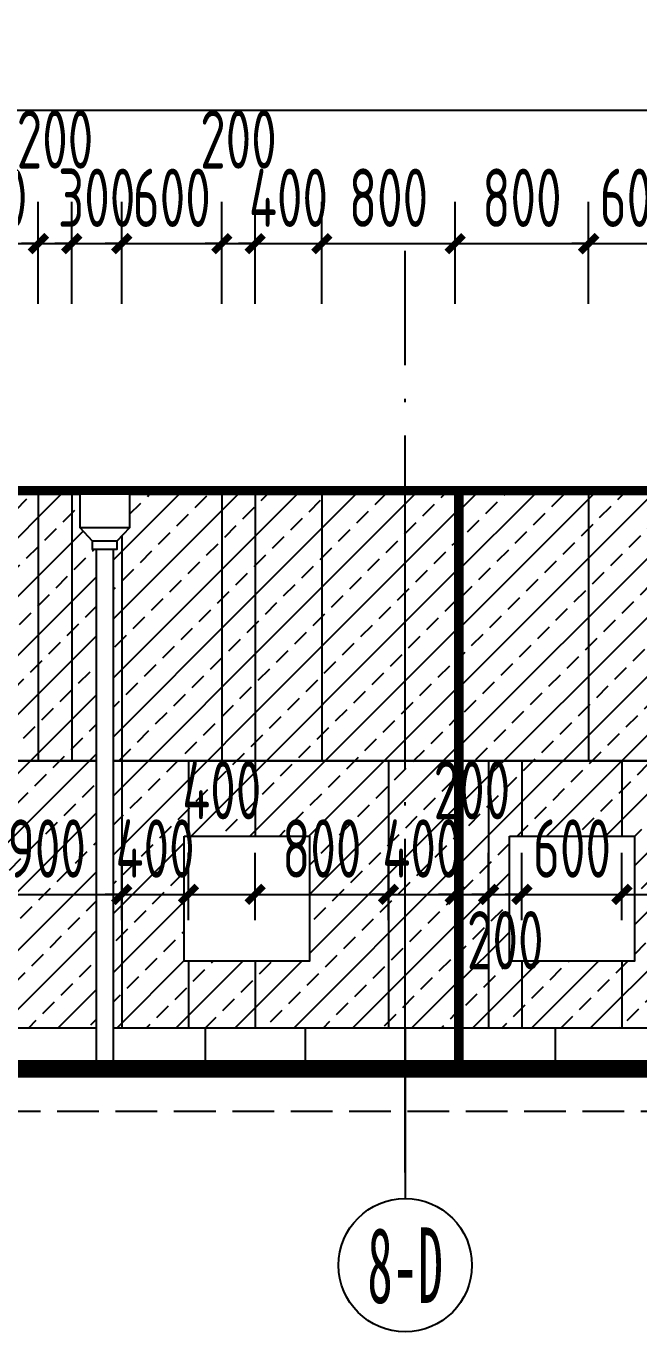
# Model space of a CAD drawing. Extents: x -863035 to 270371, y -8918 to 240488.
# Drawn here: x -240537 to -236863, y 48925 to 56756 of the extents above; entities that cross this region are included whole.
import ezdxf
from ezdxf.enums import TextEntityAlignment as Align

# ---------------------------------------------------------------- set-up
doc = ezdxf.new("R2010")
doc.units = 0
doc.header["$LTSCALE"] = 1000
doc.header["$MEASUREMENT"] = 0
for name, pattern in [('109-34 轴网$0$L1$0$$AUDIT_BAD_LTYPE1', [0]), ('DASH', [0.35, 0.25, -0.1]), ('DOTE', [2.42, 2, -0.2, 0.02, -0.2])]:
    doc.linetypes.add(name, pattern=pattern)
for name, color, linetype in [('01-标注_尺寸', 124, 'Continuous'), ('01-标注_轴线坐标', 132, 'Continuous'), ('02-TEXT_轴号', 7, 'Continuous'), ('05-填充_156', 156, 'Continuous'), ('A-C_窗', 140, 'Continuous'), ('A_AXIS-轴线', 36, 'Continuous'), ('AXIS_TEXT', 7, 'Continuous'), ('E-墙面分格', 146, 'Continuous'), ('E-立面轮廓', 241, 'Continuous'), ('E_STRM', 7, 'Continuous')]:
    doc.layers.add(name, color=color, linetype=linetype)
doc.styles.add('_TCH_AXIS', font='STXIHEI.TTF')
doc.styles.add('_TCH_DIM_T3', font='ROS1', dxfattribs={"width": 0.75, "bigfont": 'JD'})
doc.styles.add('COMPLEX', font='COMPLEX')
doc.dimstyles.new('_TCH_ARCH&&100', dxfattribs={"dimtxt": 350, "dimasz": 100, "dimexe": 250, "dimexo": 300, "dimgap": 100, "dimtad": 1, "dimdec": 0, "dimzin": 0, "dimdsep": 46, "dimtxsty": '_TCH_DIM_T3', "dimblk": 'ARCHTICK', "dimcen": 0.09, "dimclrt": 7, "dimazin": 2, "dimtfac": 1, "dimtdec": 0, "dimtix": 1, "dimtmove": 2, "dimatfit": 3, "dimfxl": 0, "dimtolj": 1, "dimtzin": 0, "dimarcsym": 0})

# ---------------------------------------------------------------- blocks, each defined once
blk = doc.blocks.new('_ArchTick')
at = {"color": 0, "linetype": 'ByBlock', "const_width": 0.4}
blk.add_lwpolyline([(-0.5, -0.5), (0.5, 0.5)], dxfattribs=at)
blk = doc.blocks.new('*D962')
at = {"layer": '01-标注_尺寸', "color": 0, "lineweight": -2, "transparency": 16777216}
for p, q in [((-241064.1, 55089.9), (-241064.1, 55701.2)), ((-240464.1, 55089.9), (-240464.1, 55701.2)), ((-241064.1, 55451.2), (-241164.1, 55451.2)), ((-241064.1, 55451.2), (-240464.1, 55451.2)), ((-240464.1, 55451.2), (-240364.1, 55451.2))]:
    blk.add_line(p, q, dxfattribs=at)
at = {"layer": 'Defpoints', "color": 0, "transparency": 16777216}
for p in [(-240464.1, 55451.2), (-241064.1, 54789.9), (-240464.1, 54789.9)]:
    blk.add_point(p, dxfattribs=at)
at = {"layer": '01-标注_尺寸', "color": 0, "lineweight": -2, "transparency": 16777216, "xscale": 100, "yscale": 100, "zscale": 100}
blk.add_blockref('_ArchTick', (-241064.1, 55451.2), dxfattribs=at)
at = {"layer": '01-标注_尺寸', "color": 0, "lineweight": -2, "transparency": 16777216, "xscale": 100, "yscale": 100, "zscale": 100, "rotation": 180}
blk.add_blockref('_ArchTick', (-240464.1, 55451.2), dxfattribs=at)
at = {"layer": '01-标注_尺寸', "color": 7, "transparency": 16777216, "insert": (-240764.1, 55726.2), "char_height": 350, "attachment_point": 5, "style": '_TCH_DIM_T3'}
blk.add_mtext('\\A1;600', dxfattribs=at)
blk = doc.blocks.new('*D963')
at = {"layer": '01-标注_尺寸', "color": 0, "lineweight": -2, "transparency": 16777216}
for p, q in [((-240464.1, 55089.9), (-240464.1, 55701.2)), ((-240264.1, 55089.9), (-240264.1, 55701.2)), ((-240464.1, 55451.2), (-240564.1, 55451.2)), ((-240464.1, 55451.2), (-240264.1, 55451.2)), ((-240264.1, 55451.2), (-240164.1, 55451.2))]:
    blk.add_line(p, q, dxfattribs=at)
at = {"layer": 'Defpoints', "color": 0, "transparency": 16777216}
for p in [(-240264.1, 55451.2), (-240464.1, 54789.9), (-240264.1, 54789.9)]:
    blk.add_point(p, dxfattribs=at)
at = {"layer": '01-标注_尺寸', "color": 0, "lineweight": -2, "transparency": 16777216, "xscale": 100, "yscale": 100, "zscale": 100}
blk.add_blockref('_ArchTick', (-240464.1, 55451.2), dxfattribs=at)
at = {"layer": '01-标注_尺寸', "color": 0, "lineweight": -2, "transparency": 16777216, "xscale": 100, "yscale": 100, "zscale": 100, "rotation": 180}
blk.add_blockref('_ArchTick', (-240264.1, 55451.2), dxfattribs=at)
at = {"layer": '01-标注_尺寸', "color": 7, "transparency": 16777216, "insert": (-240364.1, 56076.2), "char_height": 350, "attachment_point": 5, "style": '_TCH_DIM_T3'}
blk.add_mtext('\\A1;200', dxfattribs=at)
blk = doc.blocks.new('*D964')
at = {"layer": '01-标注_尺寸', "color": 0, "lineweight": -2, "transparency": 16777216}
for p, q in [((-240264.1, 55089.9), (-240264.1, 55701.2)), ((-239964.1, 55089.9), (-239964.1, 55701.2)), ((-240264.1, 55451.2), (-240364.1, 55451.2)), ((-240264.1, 55451.2), (-239964.1, 55451.2)), ((-239964.1, 55451.2), (-239864.1, 55451.2))]:
    blk.add_line(p, q, dxfattribs=at)
at = {"layer": 'Defpoints', "color": 0, "transparency": 16777216}
for p in [(-239964.1, 55451.2), (-240264.1, 54789.9), (-239964.1, 54789.9)]:
    blk.add_point(p, dxfattribs=at)
at = {"layer": '01-标注_尺寸', "color": 0, "lineweight": -2, "transparency": 16777216, "xscale": 100, "yscale": 100, "zscale": 100}
blk.add_blockref('_ArchTick', (-240264.1, 55451.2), dxfattribs=at)
at = {"layer": '01-标注_尺寸', "color": 0, "lineweight": -2, "transparency": 16777216, "xscale": 100, "yscale": 100, "zscale": 100, "rotation": 180}
blk.add_blockref('_ArchTick', (-239964.1, 55451.2), dxfattribs=at)
at = {"layer": '01-标注_尺寸', "color": 7, "transparency": 16777216, "insert": (-240114.1, 55726.2), "char_height": 350, "attachment_point": 5, "style": '_TCH_DIM_T3'}
blk.add_mtext('\\A1;300', dxfattribs=at)
blk = doc.blocks.new('*D965')
at = {"layer": '01-标注_尺寸', "color": 0, "lineweight": -2, "transparency": 16777216}
for p, q in [((-239964.1, 55089.9), (-239964.1, 55701.2)), ((-239364.1, 55089.9), (-239364.1, 55701.2)), ((-239964.1, 55451.2), (-240064.1, 55451.2)), ((-239964.1, 55451.2), (-239364.1, 55451.2)), ((-239364.1, 55451.2), (-239264.1, 55451.2))]:
    blk.add_line(p, q, dxfattribs=at)
at = {"layer": 'Defpoints', "color": 0, "transparency": 16777216}
for p in [(-239364.1, 55451.2), (-239964.1, 54789.9), (-239364.1, 54789.9)]:
    blk.add_point(p, dxfattribs=at)
at = {"layer": '01-标注_尺寸', "color": 0, "lineweight": -2, "transparency": 16777216, "xscale": 100, "yscale": 100, "zscale": 100}
blk.add_blockref('_ArchTick', (-239964.1, 55451.2), dxfattribs=at)
at = {"layer": '01-标注_尺寸', "color": 0, "lineweight": -2, "transparency": 16777216, "xscale": 100, "yscale": 100, "zscale": 100, "rotation": 180}
blk.add_blockref('_ArchTick', (-239364.1, 55451.2), dxfattribs=at)
at = {"layer": '01-标注_尺寸', "color": 7, "transparency": 16777216, "insert": (-239664.1, 55726.2), "char_height": 350, "attachment_point": 5, "style": '_TCH_DIM_T3'}
blk.add_mtext('\\A1;600', dxfattribs=at)
blk = doc.blocks.new('*D966')
at = {"layer": '01-标注_尺寸', "color": 0, "lineweight": -2, "transparency": 16777216}
for p, q in [((-239364.1, 55089.9), (-239364.1, 55701.2)), ((-239164.1, 55089.9), (-239164.1, 55701.2)), ((-239364.1, 55451.2), (-239464.1, 55451.2)), ((-239364.1, 55451.2), (-239164.1, 55451.2)), ((-239164.1, 55451.2), (-239064.1, 55451.2))]:
    blk.add_line(p, q, dxfattribs=at)
at = {"layer": 'Defpoints', "color": 0, "transparency": 16777216}
for p in [(-239164.1, 55451.2), (-239364.1, 54789.9), (-239164.1, 54789.9)]:
    blk.add_point(p, dxfattribs=at)
at = {"layer": '01-标注_尺寸', "color": 0, "lineweight": -2, "transparency": 16777216, "xscale": 100, "yscale": 100, "zscale": 100}
blk.add_blockref('_ArchTick', (-239364.1, 55451.2), dxfattribs=at)
at = {"layer": '01-标注_尺寸', "color": 0, "lineweight": -2, "transparency": 16777216, "xscale": 100, "yscale": 100, "zscale": 100, "rotation": 180}
blk.add_blockref('_ArchTick', (-239164.1, 55451.2), dxfattribs=at)
at = {"layer": '01-标注_尺寸', "color": 7, "transparency": 16777216, "insert": (-239264.1, 56076.2), "char_height": 350, "attachment_point": 5, "style": '_TCH_DIM_T3'}
blk.add_mtext('\\A1;200', dxfattribs=at)
blk = doc.blocks.new('*D967')
at = {"layer": '01-标注_尺寸', "color": 0, "lineweight": -2, "transparency": 16777216}
for p, q in [((-239164.1, 55089.9), (-239164.1, 55701.2)), ((-238764.1, 55089.9), (-238764.1, 55701.2)), ((-239164.1, 55451.2), (-239264.1, 55451.2)), ((-239164.1, 55451.2), (-238764.1, 55451.2)), ((-238764.1, 55451.2), (-238664.1, 55451.2))]:
    blk.add_line(p, q, dxfattribs=at)
at = {"layer": 'Defpoints', "color": 0, "transparency": 16777216}
for p in [(-238764.1, 55451.2), (-239164.1, 54789.9), (-238764.1, 54789.9)]:
    blk.add_point(p, dxfattribs=at)
at = {"layer": '01-标注_尺寸', "color": 0, "lineweight": -2, "transparency": 16777216, "xscale": 100, "yscale": 100, "zscale": 100}
blk.add_blockref('_ArchTick', (-239164.1, 55451.2), dxfattribs=at)
at = {"layer": '01-标注_尺寸', "color": 0, "lineweight": -2, "transparency": 16777216, "xscale": 100, "yscale": 100, "zscale": 100, "rotation": 180}
blk.add_blockref('_ArchTick', (-238764.1, 55451.2), dxfattribs=at)
at = {"layer": '01-标注_尺寸', "color": 7, "transparency": 16777216, "insert": (-238964.1, 55726.2), "char_height": 350, "attachment_point": 5, "style": '_TCH_DIM_T3'}
blk.add_mtext('\\A1;400', dxfattribs=at)
blk = doc.blocks.new('*D968')
at = {"layer": '01-标注_尺寸', "color": 0, "lineweight": -2, "transparency": 16777216}
for p, q in [((-238764.1, 55089.9), (-238764.1, 55701.2)), ((-237964.1, 55089.9), (-237964.1, 55701.2)), ((-238764.1, 55451.2), (-237964.1, 55451.2))]:
    blk.add_line(p, q, dxfattribs=at)
at = {"layer": 'Defpoints', "color": 0, "transparency": 16777216}
for p in [(-237964.1, 55451.2), (-238764.1, 54789.9), (-237964.1, 54789.9)]:
    blk.add_point(p, dxfattribs=at)
at = {"layer": '01-标注_尺寸', "color": 0, "lineweight": -2, "transparency": 16777216, "xscale": 100, "yscale": 100, "zscale": 100, "rotation": 180}
blk.add_blockref('_ArchTick', (-238764.1, 55451.2), dxfattribs=at)
at = {"layer": '01-标注_尺寸', "color": 0, "lineweight": -2, "transparency": 16777216, "xscale": 100, "yscale": 100, "zscale": 100}
blk.add_blockref('_ArchTick', (-237964.1, 55451.2), dxfattribs=at)
at = {"layer": '01-标注_尺寸', "color": 7, "transparency": 16777216, "insert": (-238364.1, 55726.2), "char_height": 350, "attachment_point": 5, "style": '_TCH_DIM_T3'}
blk.add_mtext('\\A1;800', dxfattribs=at)
blk = doc.blocks.new('*D969')
at = {"layer": '01-标注_尺寸', "color": 0, "lineweight": -2, "transparency": 16777216}
for p, q in [((-237964.1, 55089.9), (-237964.1, 55701.2)), ((-237164.1, 55089.9), (-237164.1, 55701.2)), ((-237964.1, 55451.2), (-237164.1, 55451.2))]:
    blk.add_line(p, q, dxfattribs=at)
at = {"layer": 'Defpoints', "color": 0, "transparency": 16777216}
for p in [(-237164.1, 55451.2), (-237964.1, 54789.9), (-237164.1, 54789.9)]:
    blk.add_point(p, dxfattribs=at)
at = {"layer": '01-标注_尺寸', "color": 0, "lineweight": -2, "transparency": 16777216, "xscale": 100, "yscale": 100, "zscale": 100, "rotation": 180}
blk.add_blockref('_ArchTick', (-237964.1, 55451.2), dxfattribs=at)
at = {"layer": '01-标注_尺寸', "color": 0, "lineweight": -2, "transparency": 16777216, "xscale": 100, "yscale": 100, "zscale": 100}
blk.add_blockref('_ArchTick', (-237164.1, 55451.2), dxfattribs=at)
at = {"layer": '01-标注_尺寸', "color": 7, "transparency": 16777216, "insert": (-237564.1, 55726.2), "char_height": 350, "attachment_point": 5, "style": '_TCH_DIM_T3'}
blk.add_mtext('\\A1;800', dxfattribs=at)
blk = doc.blocks.new('*D970')
at = {"layer": '01-标注_尺寸', "color": 0, "lineweight": -2, "transparency": 16777216}
for p, q in [((-237164.1, 55089.9), (-237164.1, 55701.2)), ((-236564.1, 55089.9), (-236564.1, 55701.2)), ((-237164.1, 55451.2), (-237264.1, 55451.2)), ((-237164.1, 55451.2), (-236564.1, 55451.2)), ((-236564.1, 55451.2), (-236464.1, 55451.2))]:
    blk.add_line(p, q, dxfattribs=at)
at = {"layer": 'Defpoints', "color": 0, "transparency": 16777216}
for p in [(-236564.1, 55451.2), (-237164.1, 54789.9), (-236564.1, 54789.9)]:
    blk.add_point(p, dxfattribs=at)
at = {"layer": '01-标注_尺寸', "color": 0, "lineweight": -2, "transparency": 16777216, "xscale": 100, "yscale": 100, "zscale": 100}
blk.add_blockref('_ArchTick', (-237164.1, 55451.2), dxfattribs=at)
at = {"layer": '01-标注_尺寸', "color": 0, "lineweight": -2, "transparency": 16777216, "xscale": 100, "yscale": 100, "zscale": 100, "rotation": 180}
blk.add_blockref('_ArchTick', (-236564.1, 55451.2), dxfattribs=at)
at = {"layer": '01-标注_尺寸', "color": 7, "transparency": 16777216, "insert": (-236864.1, 55726.2), "char_height": 350, "attachment_point": 5, "style": '_TCH_DIM_T3'}
blk.add_mtext('\\A1;600', dxfattribs=at)
blk = doc.blocks.new('*D980')
at = {"layer": '01-标注_尺寸', "color": 0, "lineweight": -2, "transparency": 16777216}
for p, q in [((-251664.1, 55576.2), (-251664.1, 56501.2)), ((-233264.1, 55576.2), (-233264.1, 56501.2)), ((-251664.1, 56251.2), (-233264.1, 56251.2))]:
    blk.add_line(p, q, dxfattribs=at)
at = {"layer": 'Defpoints', "color": 0, "transparency": 16777216}
for p in [(-233264.1, 56251.2), (-251664.1, 55276.2), (-233264.1, 55276.2)]:
    blk.add_point(p, dxfattribs=at)
at = {"layer": '01-标注_尺寸', "color": 0, "lineweight": -2, "transparency": 16777216, "xscale": 100, "yscale": 100, "zscale": 100, "rotation": 180}
blk.add_blockref('_ArchTick', (-251664.1, 56251.2), dxfattribs=at)
at = {"layer": '01-标注_尺寸', "color": 0, "lineweight": -2, "transparency": 16777216, "xscale": 100, "yscale": 100, "zscale": 100}
blk.add_blockref('_ArchTick', (-233264.1, 56251.2), dxfattribs=at)
at = {"layer": '01-标注_尺寸', "color": 7, "transparency": 16777216, "insert": (-242464.1, 56526.2), "char_height": 350, "attachment_point": 5, "style": '_TCH_DIM_T3'}
blk.add_mtext('\\A1;18400', dxfattribs=at)
blk = doc.blocks.new('_AXISO')
blk.add_circle((0, 0), 0.5)
at = {"layer": 'AXIS_TEXT', "style": 'COMPLEX', "width": 1.041667}
blk.add_attdef('A', text='', height=0.56, dxfattribs=at).set_placement((-0.25, -0.28), (0.25, -0.28), align=Align.FIT)
blk = doc.blocks.new('*D1206')
at = {"layer": '01-标注_尺寸', "color": 0, "lineweight": -2, "transparency": 16777216}
for p, q in [((-240864.1, 51393.3), (-240864.1, 51798.5)), ((-239964.1, 51393.3), (-239964.1, 51798.5)), ((-240864.1, 51548.5), (-239964.1, 51548.5))]:
    blk.add_line(p, q, dxfattribs=at)
at = {"layer": 'Defpoints', "color": 0, "transparency": 16777216}
for p in [(-239964.1, 51548.5), (-240864.1, 51093.3), (-239964.1, 51093.3)]:
    blk.add_point(p, dxfattribs=at)
at = {"layer": '01-标注_尺寸', "color": 0, "lineweight": -2, "transparency": 16777216, "xscale": 100, "yscale": 100, "zscale": 100, "rotation": 180}
blk.add_blockref('_ArchTick', (-240864.1, 51548.5), dxfattribs=at)
at = {"layer": '01-标注_尺寸', "color": 0, "lineweight": -2, "transparency": 16777216, "xscale": 100, "yscale": 100, "zscale": 100}
blk.add_blockref('_ArchTick', (-239964.1, 51548.5), dxfattribs=at)
at = {"layer": '01-标注_尺寸', "color": 7, "transparency": 16777216, "insert": (-240414.1, 51823.5), "char_height": 350, "attachment_point": 5, "style": '_TCH_DIM_T3'}
blk.add_mtext('\\A1;900', dxfattribs=at)
blk = doc.blocks.new('*D1207')
at = {"layer": '01-标注_尺寸', "color": 0, "lineweight": -2, "transparency": 16777216}
for p, q in [((-239964.1, 51393.3), (-239964.1, 51798.5)), ((-239564.1, 51393.3), (-239564.1, 51798.5)), ((-239964.1, 51548.5), (-240064.1, 51548.5)), ((-239964.1, 51548.5), (-239564.1, 51548.5)), ((-239564.1, 51548.5), (-239464.1, 51548.5))]:
    blk.add_line(p, q, dxfattribs=at)
at = {"layer": 'Defpoints', "color": 0, "transparency": 16777216}
for p in [(-239564.1, 51548.5), (-239964.1, 51093.3), (-239564.1, 51093.3)]:
    blk.add_point(p, dxfattribs=at)
at = {"layer": '01-标注_尺寸', "color": 0, "lineweight": -2, "transparency": 16777216, "xscale": 100, "yscale": 100, "zscale": 100}
blk.add_blockref('_ArchTick', (-239964.1, 51548.5), dxfattribs=at)
at = {"layer": '01-标注_尺寸', "color": 0, "lineweight": -2, "transparency": 16777216, "xscale": 100, "yscale": 100, "zscale": 100, "rotation": 180}
blk.add_blockref('_ArchTick', (-239564.1, 51548.5), dxfattribs=at)
at = {"layer": '01-标注_尺寸', "color": 7, "transparency": 16777216, "insert": (-239764.1, 51823.5), "char_height": 350, "attachment_point": 5, "style": '_TCH_DIM_T3'}
blk.add_mtext('\\A1;400', dxfattribs=at)
blk = doc.blocks.new('*D1208')
at = {"layer": '01-标注_尺寸', "color": 0, "lineweight": -2, "transparency": 16777216}
for p, q in [((-239564.1, 51393.3), (-239564.1, 51798.5)), ((-239164.1, 51393.3), (-239164.1, 51798.5)), ((-239564.1, 51548.5), (-239164.1, 51548.5))]:
    blk.add_line(p, q, dxfattribs=at)
at = {"layer": 'Defpoints', "color": 0, "transparency": 16777216}
for p in [(-239164.1, 51548.5), (-239564.1, 51093.3), (-239164.1, 51093.3)]:
    blk.add_point(p, dxfattribs=at)
at = {"layer": '01-标注_尺寸', "color": 0, "lineweight": -2, "transparency": 16777216, "xscale": 100, "yscale": 100, "zscale": 100, "rotation": 180}
blk.add_blockref('_ArchTick', (-239564.1, 51548.5), dxfattribs=at)
at = {"layer": '01-标注_尺寸', "color": 0, "lineweight": -2, "transparency": 16777216, "xscale": 100, "yscale": 100, "zscale": 100}
blk.add_blockref('_ArchTick', (-239164.1, 51548.5), dxfattribs=at)
at = {"layer": '01-标注_尺寸', "color": 7, "transparency": 16777216, "insert": (-239364.1, 52173.5), "char_height": 350, "attachment_point": 5, "style": '_TCH_DIM_T3'}
blk.add_mtext('\\A1;400', dxfattribs=at)
blk = doc.blocks.new('*D1209')
at = {"layer": '01-标注_尺寸', "color": 0, "lineweight": -2, "transparency": 16777216}
for p, q in [((-239164.1, 51393.3), (-239164.1, 51798.5)), ((-238364.1, 51393.3), (-238364.1, 51798.5)), ((-239164.1, 51548.5), (-238364.1, 51548.5))]:
    blk.add_line(p, q, dxfattribs=at)
at = {"layer": 'Defpoints', "color": 0, "transparency": 16777216}
for p in [(-238364.1, 51548.5), (-239164.1, 51093.3), (-238364.1, 51093.3)]:
    blk.add_point(p, dxfattribs=at)
at = {"layer": '01-标注_尺寸', "color": 0, "lineweight": -2, "transparency": 16777216, "xscale": 100, "yscale": 100, "zscale": 100, "rotation": 180}
blk.add_blockref('_ArchTick', (-239164.1, 51548.5), dxfattribs=at)
at = {"layer": '01-标注_尺寸', "color": 0, "lineweight": -2, "transparency": 16777216, "xscale": 100, "yscale": 100, "zscale": 100}
blk.add_blockref('_ArchTick', (-238364.1, 51548.5), dxfattribs=at)
at = {"layer": '01-标注_尺寸', "color": 7, "transparency": 16777216, "insert": (-238764.1, 51823.5), "char_height": 350, "attachment_point": 5, "style": '_TCH_DIM_T3'}
blk.add_mtext('\\A1;800', dxfattribs=at)
blk = doc.blocks.new('*D1210')
at = {"layer": '01-标注_尺寸', "color": 0, "lineweight": -2, "transparency": 16777216}
for p, q in [((-238364.1, 51393.3), (-238364.1, 51798.5)), ((-237964.1, 51393.3), (-237964.1, 51798.5)), ((-238364.1, 51548.5), (-238464.1, 51548.5)), ((-238364.1, 51548.5), (-237964.1, 51548.5)), ((-237964.1, 51548.5), (-237864.1, 51548.5))]:
    blk.add_line(p, q, dxfattribs=at)
at = {"layer": 'Defpoints', "color": 0, "transparency": 16777216}
for p in [(-237964.1, 51548.5), (-238364.1, 51093.3), (-237964.1, 51093.3)]:
    blk.add_point(p, dxfattribs=at)
at = {"layer": '01-标注_尺寸', "color": 0, "lineweight": -2, "transparency": 16777216, "xscale": 100, "yscale": 100, "zscale": 100}
blk.add_blockref('_ArchTick', (-238364.1, 51548.5), dxfattribs=at)
at = {"layer": '01-标注_尺寸', "color": 0, "lineweight": -2, "transparency": 16777216, "xscale": 100, "yscale": 100, "zscale": 100, "rotation": 180}
blk.add_blockref('_ArchTick', (-237964.1, 51548.5), dxfattribs=at)
at = {"layer": '01-标注_尺寸', "color": 7, "transparency": 16777216, "insert": (-238164.1, 51823.5), "char_height": 350, "attachment_point": 5, "style": '_TCH_DIM_T3'}
blk.add_mtext('\\A1;400', dxfattribs=at)
blk = doc.blocks.new('*D1211')
at = {"layer": '01-标注_尺寸', "color": 0, "lineweight": -2, "transparency": 16777216}
for p, q in [((-237964.1, 51393.3), (-237964.1, 51798.5)), ((-237764.1, 51393.3), (-237764.1, 51798.5)), ((-237964.1, 51548.5), (-238064.1, 51548.5)), ((-237964.1, 51548.5), (-237764.1, 51548.5)), ((-237764.1, 51548.5), (-237664.1, 51548.5))]:
    blk.add_line(p, q, dxfattribs=at)
at = {"layer": 'Defpoints', "color": 0, "transparency": 16777216}
for p in [(-237764.1, 51548.5), (-237964.1, 51093.3), (-237764.1, 51093.3)]:
    blk.add_point(p, dxfattribs=at)
at = {"layer": '01-标注_尺寸', "color": 0, "lineweight": -2, "transparency": 16777216, "xscale": 100, "yscale": 100, "zscale": 100}
blk.add_blockref('_ArchTick', (-237964.1, 51548.5), dxfattribs=at)
at = {"layer": '01-标注_尺寸', "color": 0, "lineweight": -2, "transparency": 16777216, "xscale": 100, "yscale": 100, "zscale": 100, "rotation": 180}
blk.add_blockref('_ArchTick', (-237764.1, 51548.5), dxfattribs=at)
at = {"layer": '01-标注_尺寸', "color": 7, "transparency": 16777216, "insert": (-237864.1, 52173.5), "char_height": 350, "attachment_point": 5, "style": '_TCH_DIM_T3'}
blk.add_mtext('\\A1;200', dxfattribs=at)
blk = doc.blocks.new('*D1212')
at = {"layer": '01-标注_尺寸', "color": 0, "lineweight": -2, "transparency": 16777216}
for p, q in [((-237764.1, 51393.3), (-237764.1, 51798.5)), ((-237564.1, 51393.3), (-237564.1, 51798.5)), ((-237764.1, 51548.5), (-237864.1, 51548.5)), ((-237764.1, 51548.5), (-237564.1, 51548.5)), ((-237564.1, 51548.5), (-237464.1, 51548.5))]:
    blk.add_line(p, q, dxfattribs=at)
at = {"layer": 'Defpoints', "color": 0, "transparency": 16777216}
for p in [(-237564.1, 51548.5), (-237764.1, 51093.3), (-237564.1, 51093.3)]:
    blk.add_point(p, dxfattribs=at)
at = {"layer": '01-标注_尺寸', "color": 0, "lineweight": -2, "transparency": 16777216, "xscale": 100, "yscale": 100, "zscale": 100}
blk.add_blockref('_ArchTick', (-237764.1, 51548.5), dxfattribs=at)
at = {"layer": '01-标注_尺寸', "color": 0, "lineweight": -2, "transparency": 16777216, "xscale": 100, "yscale": 100, "zscale": 100, "rotation": 180}
blk.add_blockref('_ArchTick', (-237564.1, 51548.5), dxfattribs=at)
at = {"layer": '01-标注_尺寸', "color": 7, "transparency": 16777216, "insert": (-237664.1, 51273.5), "char_height": 350, "attachment_point": 5, "style": '_TCH_DIM_T3'}
blk.add_mtext('\\A1;200', dxfattribs=at)
blk = doc.blocks.new('*D1213')
at = {"layer": '01-标注_尺寸', "color": 0, "lineweight": -2, "transparency": 16777216}
for p, q in [((-237564.1, 51393.3), (-237564.1, 51798.5)), ((-236964.1, 51393.3), (-236964.1, 51798.5)), ((-237564.1, 51548.5), (-237664.1, 51548.5)), ((-237564.1, 51548.5), (-236964.1, 51548.5)), ((-236964.1, 51548.5), (-236864.1, 51548.5))]:
    blk.add_line(p, q, dxfattribs=at)
at = {"layer": 'Defpoints', "color": 0, "transparency": 16777216}
for p in [(-236964.1, 51548.5), (-237564.1, 51093.3), (-236964.1, 51093.3)]:
    blk.add_point(p, dxfattribs=at)
at = {"layer": '01-标注_尺寸', "color": 0, "lineweight": -2, "transparency": 16777216, "xscale": 100, "yscale": 100, "zscale": 100}
blk.add_blockref('_ArchTick', (-237564.1, 51548.5), dxfattribs=at)
at = {"layer": '01-标注_尺寸', "color": 0, "lineweight": -2, "transparency": 16777216, "xscale": 100, "yscale": 100, "zscale": 100, "rotation": 180}
blk.add_blockref('_ArchTick', (-236964.1, 51548.5), dxfattribs=at)
at = {"layer": '01-标注_尺寸', "color": 7, "transparency": 16777216, "insert": (-237264.1, 51823.5), "char_height": 350, "attachment_point": 5, "style": '_TCH_DIM_T3'}
blk.add_mtext('\\A1;600', dxfattribs=at)
blk = doc.blocks.new('*D1214')
at = {"layer": '01-标注_尺寸', "color": 0, "lineweight": -2, "transparency": 16777216}
for p, q in [((-236964.1, 51393.3), (-236964.1, 51798.5)), ((-236064.1, 51393.3), (-236064.1, 51798.5)), ((-236964.1, 51548.5), (-236064.1, 51548.5))]:
    blk.add_line(p, q, dxfattribs=at)
at = {"layer": 'Defpoints', "color": 0, "transparency": 16777216}
for p in [(-236064.1, 51548.5), (-236964.1, 51093.3), (-236064.1, 51093.3)]:
    blk.add_point(p, dxfattribs=at)
at = {"layer": '01-标注_尺寸', "color": 0, "lineweight": -2, "transparency": 16777216, "xscale": 100, "yscale": 100, "zscale": 100, "rotation": 180}
blk.add_blockref('_ArchTick', (-236964.1, 51548.5), dxfattribs=at)
at = {"layer": '01-标注_尺寸', "color": 0, "lineweight": -2, "transparency": 16777216, "xscale": 100, "yscale": 100, "zscale": 100}
blk.add_blockref('_ArchTick', (-236064.1, 51548.5), dxfattribs=at)
at = {"layer": '01-标注_尺寸', "color": 7, "transparency": 16777216, "insert": (-236514.1, 51823.5), "char_height": 350, "attachment_point": 5, "style": '_TCH_DIM_T3'}
blk.add_mtext('\\A1;900', dxfattribs=at)
blk = doc.blocks.new('_RAINH')
blk.add_lwpolyline([(-150, 0), (-150, -200), (150, -200), (150, 0)], close=True)
for points in [[(-150, -200), (-75, -280), (75, -280), (150, -200)], [(-75, -280), (-75, -330), (75, -330), (75, -280)]]:
    blk.add_lwpolyline(points)

msp = doc.modelspace()

# ---------------------------------------------------------------- hatches: boundary and pattern name
at = {"layer": '05-填充_156'}
h = msp.add_hatch(dxfattribs=at)
h.set_pattern_fill('天然石材', color=256, scale=50)
h.set_pattern_definition([(45, (-216472.6, -197261.78), (-176.77677, 176.77677), []), (45, (-216385.67, -197351.54), (-176.77677, 176.77677), [98.68425, -56.391])])
h.paths.add_polyline_path([(-237964.1, 53948.5), (-241864.1, 53948.5), (-241864.1, 50748.5), (-237964.1, 50748.5)])
h.paths.add_polyline_path([(-239588.6, 51148.5), (-239588.6, 51898.5), (-238838.6, 51898.5), (-238838.6, 51148.5)])
h = msp.add_hatch(dxfattribs=at)
h.set_pattern_fill('天然石材', color=256, scale=50)
h.set_pattern_definition([(45, (-212572.6, -197261.78), (-176.77677, 176.77677), []), (45, (-212485.67, -197351.54), (-176.77677, 176.77677), [98.68425, -56.391])])
h.paths.add_polyline_path([(-233564.1, 53948.5), (-237964.1, 53948.5), (-237964.1, 50748.5), (-233564.1, 50748.5)])
h.paths.add_polyline_path([(-237638.9, 51148.5), (-237638.9, 51898.5), (-236888.9, 51898.5), (-236888.9, 51148.5)])

# ---------------------------------------------------------------- linework, layer by layer
at = {"layer": '01-标注_轴线坐标'}
msp.add_line((-238264.1, 50724.5), (-238264.1, 49724.5), dxfattribs=at)
at = {"layer": 'A-C_窗', "linetype": '109-34 轴网$0$L1$0$$AUDIT_BAD_LTYPE1'}
for p, q in [((-241864.1, 50748.5), (-237964.1, 50748.5)), ((-237964.1, 50748.5), (-233564.1, 50748.5))]:
    msp.add_line(p, q, dxfattribs=at)
at = {"layer": 'A-C_窗', "linetype": 'DASH'}
msp.add_line((-252250.6, 50248.5), (-232715, 50248.5), dxfattribs=at)
at = {"layer": 'A-C_窗'}
for points in [[(-237964.1, 53948.5), (-241864.1, 53948.5), (-241864.1, 50548.5), (-237964.1, 50548.5)], [(-237964.1, 50548.5), (-241864.1, 50548.5), (-241864.1, 53948.5), (-237964.1, 53948.5)], [(-237964.1, 53948.5), (-233564.1, 53948.5), (-233564.1, 50548.5), (-237964.1, 50548.5)], [(-239588.6, 51898.5), (-238838.6, 51898.5), (-238838.6, 51148.5), (-239588.6, 51148.5)], [(-237638.9, 51898.5), (-236888.9, 51898.5), (-236888.9, 51148.5), (-237638.9, 51148.5)]]:
    msp.add_lwpolyline(points, close=True, dxfattribs=at)
at = {"layer": 'A_AXIS-轴线', "linetype": 'DOTE'}
msp.add_lwpolyline([(-238264.1, 49881.4), (-238264.1, 55407.1)], dxfattribs=at)
at = {"layer": 'E-墙面分格'}
for p, q in [((-240464.1, 53948.5), (-240464.1, 52348.5)), ((-240264.1, 53948.5), (-240264.1, 52348.5)), ((-239964.1, 53948.5), (-239964.1, 50748.5)), ((-239364.1, 53948.5), (-239364.1, 52348.5)), ((-239164.1, 53948.5), (-239164.1, 52348.5)), ((-238764.1, 53948.5), (-238764.1, 52348.5)), ((-237164.1, 53948.5), (-237164.1, 52348.5)), ((-239564.1, 52348.5), (-239564.1, 51898.5)), ((-239164.1, 52348.5), (-239164.1, 51898.5)), ((-238364.1, 52348.5), (-238364.1, 50748.5)), ((-237764.1, 52348.5), (-237764.1, 50748.5)), ((-237564.1, 52348.5), (-237564.1, 51898.5)), ((-236964.1, 52348.5), (-236964.1, 51898.5)), ((-239564.1, 51148.5), (-239564.1, 50748.5)), ((-239164.1, 51148.5), (-239164.1, 50748.5)), ((-237564.1, 51148.5), (-237564.1, 50748.5)), ((-236964.1, 51148.5), (-236964.1, 50748.5)), ((-240064.1, 50748.5), (-240064.1, 50548.5)), ((-239464.3, 50748.5), (-239464.3, 50548.5)), ((-238864.3, 50748.5), (-238864.3, 50548.5)), ((-238264.3, 50748.5), (-238264.3, 50548.5)), ((-237364.1, 50748.5), (-237364.1, 50548.5))]:
    msp.add_line(p, q, dxfattribs=at)
for points in [[(-233564.1, 52348.5), (-251364.1, 52348.5)], [(-241864.1, 52348.5), (-237964.1, 52348.5)], [(-237964.1, 52348.5), (-234064.1, 52348.5)]]:
    msp.add_lwpolyline(points, dxfattribs=at)
at = {"layer": 'E-立面轮廓', "const_width": 50}
msp.add_lwpolyline([(-241889.1, 53973.5), (-237939.1, 53973.5), (-237939.1, 50523.5), (-241889.1, 50523.5)], close=True, dxfattribs=at)
at = {"layer": 'E-立面轮廓'}
for points, const_width in [([(-237939.1, 53973.5), (-233239.1, 53973.5), (-233239.1, 50523.5)], 50), ([(-252250.6, 50498.5), (-232715, 50498.5)], 100)]:
    msp.add_lwpolyline(points, dxfattribs=dict(at, const_width=const_width))

# ---------------------------------------------------------------- block references
at = {"layer": '01-标注_轴线坐标'}
ref = msp.add_blockref('_AXISO', (-238264.1, 49324.5), dxfattribs=dict(at, xscale=800, yscale=800, zscale=800))
ref.add_attrib('A', '8-D', dxfattribs={"layer": '02-TEXT_轴号', "height": 452.55, "style": '_TCH_AXIS', "width": 0.458282}).set_placement((-238490.4, 49098.3), (-238037.8, 49098.3), align=Align.FIT)

# ---------------------------------------------------------------- dimensions: what is measured, and where the dimension line sits
at = {"layer": '01-标注_尺寸'}
for p1, p2, distance, picture, middle in [((-251664.1, 55276.2), (-233264.1, 55276.2), 975, '*D980', (-242464.1, 56526.2)), ((-241064.1, 54789.9), (-240464.1, 54789.9), 661.3, '*D962', (-240764.1, 55726.2)), ((-240264.1, 54789.9), (-239964.1, 54789.9), 661.3, '*D964', (-240114.1, 55726.2)), ((-239964.1, 54789.9), (-239364.1, 54789.9), 661.3, '*D965', (-239664.1, 55726.2)), ((-239164.1, 54789.9), (-238764.1, 54789.9), 661.3, '*D967', (-238964.1, 55726.2)), ((-238764.1, 54789.9), (-237964.1, 54789.9), 661.3, '*D968', (-238364.1, 55726.2)), ((-237964.1, 54789.9), (-237164.1, 54789.9), 661.3, '*D969', (-237564.1, 55726.2)), ((-237164.1, 54789.9), (-236564.1, 54789.9), 661.3, '*D970', (-236864.1, 55726.2)), ((-239164.1, 51093.3), (-238364.1, 51093.3), 455.2, '*D1209', (-238764.1, 51823.5)), ((-238364.1, 51093.3), (-237964.1, 51093.3), 455.2, '*D1210', (-238164.1, 51823.5)), ((-237564.1, 51093.3), (-236964.1, 51093.3), 455.2, '*D1213', (-237264.1, 51823.5)), ((-236964.1, 51093.3), (-236064.1, 51093.3), 455.2, '*D1214', (-236514.1, 51823.5))]:
    dim = msp.add_aligned_dim(p1=p1, p2=p2, distance=distance, dimstyle='_TCH_ARCH&&100', dxfattribs=at)
    dim.commit()
    dim.dimension.update_dxf_attribs({"geometry": picture, "text_midpoint": middle})
for base, p1, p2, picture, middle in [((-240264.1, 55451.2), (-240464.1, 54789.9), (-240264.1, 54789.9), '*D963', (-240364.1, 56076.2)), ((-239164.1, 55451.2), (-239364.1, 54789.9), (-239164.1, 54789.9), '*D966', (-239264.1, 56076.2)), ((-239164.1, 51548.5), (-239564.1, 51093.3), (-239164.1, 51093.3), '*D1208', (-239364.1, 52173.5)), ((-237764.1, 51548.5), (-237964.1, 51093.3), (-237764.1, 51093.3), '*D1211', (-237864.1, 52173.5)), ((-237564.1, 51548.5), (-237764.1, 51093.3), (-237564.1, 51093.3), '*D1212', (-237664.1, 51273.5))]:
    dim = msp.add_linear_dim(base=base, p1=p1, p2=p2, angle=0, dimstyle='_TCH_ARCH&&100', dxfattribs=at)
    dim.commit()
    dim.dimension.update_dxf_attribs({"geometry": picture, "text_midpoint": middle, "dimtype": 161})

# ---------------------------------------------------------------- next in the draw order: wipeouts: each hides what was drawn before it
msp.add_wipeout([(-240015.9, 53618.5), (-240015.9, 50548.5), (-240115.9, 50548.5), (-240115.9, 53618.5), (-240140.9, 53618.5), (-240140.9, 53668.5), (-240215.9, 53748.5), (-240215.9, 53948.5), (-239915.9, 53948.5), (-239915.9, 53748.5), (-239990.9, 53668.5), (-239990.9, 53618.5)]).dxf.layer = 'E_STRM'

# ---------------------------------------------------------------- next in the draw order: linework, layer by layer
at = {"layer": 'E_STRM'}
for p, q in [((-240115.9, 50548.5), (-240115.9, 53618.5)), ((-240015.9, 53618.5), (-240015.9, 50548.5)), ((-240015.9, 50548.5), (-240115.9, 50548.5))]:
    msp.add_line(p, q, dxfattribs=at)

# ---------------------------------------------------------------- next in the draw order: block references
msp.add_blockref('_RAINH', (-240065.9, 53948.5), dxfattribs=at)

# ---------------------------------------------------------------- next in the draw order: dimensions: what is measured, and where the dimension line sits
at = {"layer": '01-标注_尺寸'}
for p1, p2, picture, middle in [((-240864.1, 51093.3), (-239964.1, 51093.3), '*D1206', (-240414.1, 51823.5)), ((-239964.1, 51093.3), (-239564.1, 51093.3), '*D1207', (-239764.1, 51823.5))]:
    dim = msp.add_aligned_dim(p1=p1, p2=p2, distance=455.2, dimstyle='_TCH_ARCH&&100', dxfattribs=at)
    dim.commit()
    dim.dimension.update_dxf_attribs({"geometry": picture, "text_midpoint": middle})

doc.saveas('drawing.dxf')
